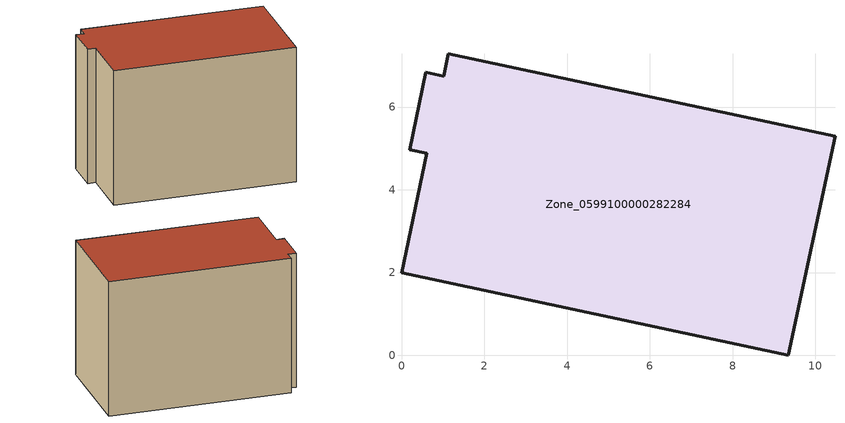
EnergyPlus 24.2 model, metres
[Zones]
Zone_0599100000282284
 floor ground (C_G): 10.48,5.29 9.35,0 0,2 0.62,4.88 0.2,4.97 0.58,6.84 1.01,6.74 1.14,7.29 z0
 wall outside (C_F): 1.01,6.74 0.58,6.84 0.2,4.97 0.62,4.88 0,2 9.35,0 10.48,5.29 1.14,7.29 1.01,6.74 z0:7.31
 roof outside (C_R): 10.48,5.29 1.14,7.29 1.01,6.74 0.58,6.84 0.2,4.97 0.62,4.88 0,2 9.35,0 z7.31
[BUILDING]
Pand.0599100000282284: North Axis=0; Terrain=City; Loads Convergence Tolerance Value=0.04; Temperature Convergence Tolerance Value=0.4; Solar Distribution=FullExterior; Maximum Number of Warmup Days=25; Minimum Number of Warmup Days=1
[Site:Location]
Rotterdam.The.Hague.AP_ZH_NLD Design_Conditions: Latitude=51.96; Longitude=4.45; Time Zone=1; Elevation=-4.5
[SITE:GROUNDTEMPERATURE:BUILDINGSURFACE]
18, 18, 18, 18, 18, 18, 18, 18, 18, 18, 18, 18
[MATERIAL] Thermal Absorptance=0.9; Solar Absorptance=0.7; Visible Absorptance=0.7
Name | Roughness | Thickness | Conductivity | Density | Specific Heat
G.TI.1975-1991 | MediumSmooth | 0.15 | 0.288461 | 540 | 1210
F.TI.1975-1991 | Rough | 0.3 | 0.230769 | 1920 | 840
R.TI.1975-1991 | MediumRough | 0.2 | 0.153846 | 1500 | 1000
[CONSTRUCTION]
C_G: G.TI.1975-1991
C_F: F.TI.1975-1991
C_R: R.TI.1975-1991
[ZONE]
Zone_0599100000282284: Type=1; Multiplier=1; Ceiling Height=Autocalculate; Volume=Autocalculate; Floor Area=autocalculate; Part of Total Floor Area=Yes
[ZONEINFILTRATION:DESIGNFLOWRATE]
Infil_Zone_0599100000282284: Zone or ZoneList or Space or SpaceList=Zone_0599100000282284; Schedule=AlwaysOn; Design Flow Rate Calculation Method=Flow/Area; Flow Rate per Floor Area=0.003; Constant Term Coefficient=1; Temperature Term Coefficient=0; Velocity Term Coefficient=0; Velocity Squared Term Coefficient=0
[HVACTEMPLATE:ZONE:IDEALLOADSAIRSYSTEM]
Zone_0599100000282284: Maximum Heating Supply Air Temperature=50; Minimum Cooling Supply Air Temperature=13; Maximum Heating Supply Air Humidity Ratio=0.0156; Minimum Cooling Supply Air Humidity Ratio=0.0077; Heating Limit=NoLimit; Cooling Limit=NoLimit; Dehumidification Control Type=ConstantSensibleHeatRatio; Cooling Sensible Heat Ratio=0.7; Dehumidification Setpoint=60; Humidification Control Type=None; Humidification Setpoint=30; Outdoor Air Method=None; Outdoor Air Flow Rate per Person=0.00944; Outdoor Air Flow Rate per Zone Floor Area=0; Outdoor Air Flow Rate per Zone=0; Demand Controlled Ventilation Type=None; Outdoor Air Economizer Type=NoEconomizer; Heat Recovery Type=None; Sensible Heat Recovery Effectiveness=0.7; Latent Heat Recovery Effectiveness=0.65
[ZONECONTROL:THERMOSTAT]
ThermostatControl_Zone_0599100000282284: Zone or ZoneList=Zone_0599100000282284; Control Type Schedule=DualSetpointControlType; Control 1=Thermostat_Zone_0599100000282284; Temperature Difference Between Cutout And Setpoint=0
[THERMOSTATSETPOINT:DUALSETPOINT]
Thermostat_Zone_0599100000282284: Heating Setpoint Temperature Schedule=HeatingSetpoint_Zone_0599100000282284; Cooling Setpoint Temperature Schedule=CoolingSetpoint_Zone_0599100000282284
[SCHEDULE:COMPACT]
HeatingSetpoint_Zone_0599100000282284: Through: 12/31, For: AllDays, Until: 24:00, 21
CoolingSetpoint_Zone_0599100000282284: Through: 12/31, For: AllDays, Until: 24:00, 24
DualSetpointControlType: Through: 12/31, For: AllDays, Until: 24:00, 4
AlwaysOn: Through: 12/31, For: AllDays, Until: 24:00, 1
